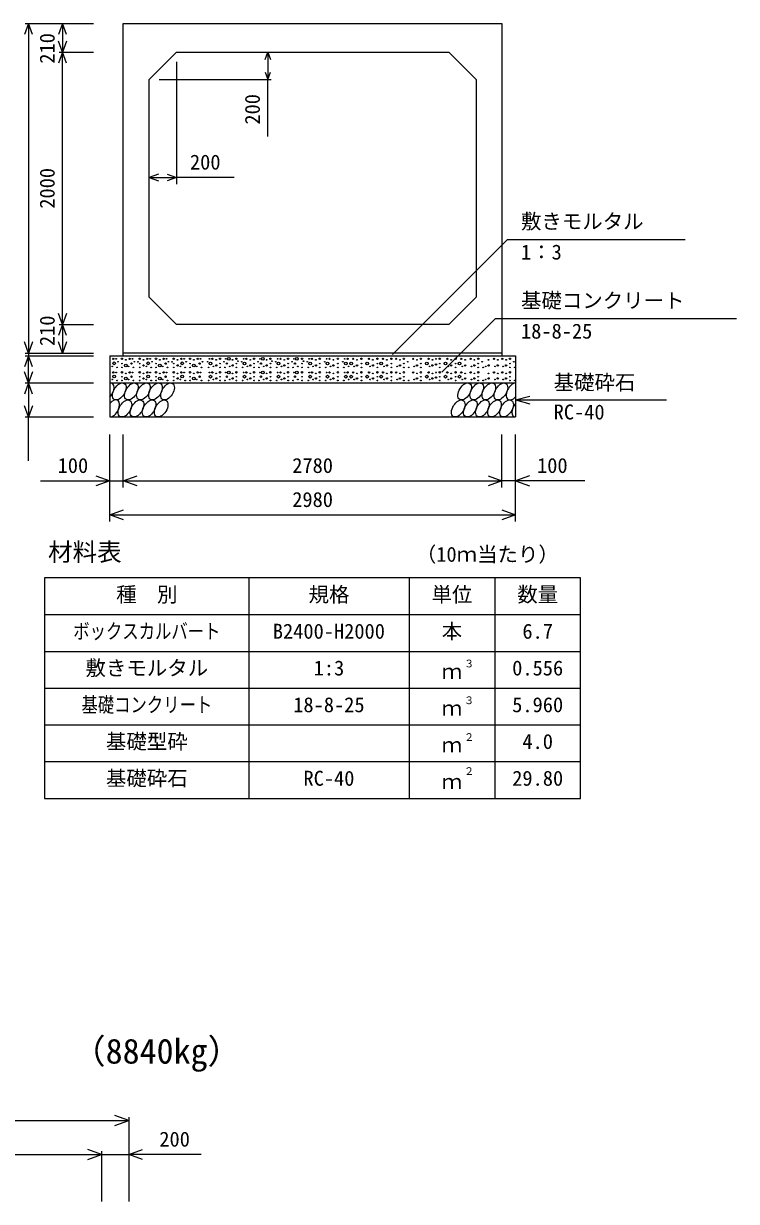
# Model space of a CAD drawing. Units: millimetres, scale not verified. Extents: x -100800 to 100800, y -35640 to 35640.
# Drawn here: x 84217 to 89450, y 9158 to 17810 of the extents above; entities that cross this region are included whole.
import ezdxf
from ezdxf.enums import TextEntityAlignment as Align

# ---------------------------------------------------------------- set-up
doc = ezdxf.new("R2010")
doc.units = ezdxf.units.MM
doc.header["$LTSCALE"] = 120
for name, color, linetype, lineweight in [('0-0_DIM', 7, 'Continuous', 25), ('0-2_HATCH', 6, 'Continuous', 25), ('0-3_HYO', 3, 'Continuous', 25), ('0-4_HYO2', 4, 'Continuous', 25), ('0-5_OUTLINE', 3, 'Continuous', 25), ('0-7_TXT', 7, 'Continuous', 25)]:
    doc.layers.add(name, color=color, linetype=linetype, lineweight=lineweight)
doc.styles.add('ＭＳ ゴシック', font='')
doc.styles.get('ＭＳ ゴシック').set_extended_font_data('MS Gothic')

msp = doc.modelspace()

# ---------------------------------------------------------------- linework, layer by layer
at = {"layer": '0-0_DIM'}
for p, q in [((84229, 17810.3), (84729.1, 17810.3)), ((84253, 17810.3), (84253, 15390.3)), ((84503, 17810.3), (84503, 17600.3)), ((84479, 17600.3), (84729.1, 17600.3)), ((84503, 15600.3), (84503, 17600.3)), ((86009.5, 17600.3), (86009.5, 17400.3)), ((85339.1, 17528.3), (85339.1, 16631.7)), ((85211.1, 17400.3), (86033.5, 17400.3)), ((86009.5, 16979.5), (86009.5, 17400.3)), ((85139.1, 16679.7), (85339.1, 16679.7)), ((85763.2, 16679.7), (85339.1, 16679.7)), ((87769, 16224.2), (86924.9, 15380.2)), ((87769, 16224.2), (89074.7, 16224.2)), ((84479, 15600.3), (84729.1, 15600.3)), ((84503, 15600.3), (84503, 15390.3)), ((87681.3, 15643.1), (87288.5, 15250.3)), ((87681.3, 15643.1), (89450.3, 15643.1)), ((84229, 15390.3), (84729.1, 15390.3)), ((84229, 15370.3), (84729.1, 15370.3)), ((84253, 15390.3), (84253, 15370.3)), ((84253, 15170.3), (84253, 15370.3)), ((84229, 15170.3), (84729.1, 15170.3)), ((84253, 15170.3), (84253, 14920.3)), ((87829.1, 15045.3), (87933.4, 15073.3)), ((87829.1, 15045.3), (88938, 15045.3)), ((87829.1, 15045.3), (87933.4, 15017.3)), ((84229, 14920.3), (84729.1, 14920.3)), ((84253, 14598.2), (84253, 14920.3)), ((84849.1, 14153.1), (84849.1, 14792.7)), ((84949.1, 14403.1), (84949.1, 14792.7)), ((87729.1, 14403.1), (87729.1, 14792.7)), ((87829.1, 14153.1), (87829.1, 14792.7)), ((84341.1, 14451.1), (84849.1, 14451.1)), ((84849.1, 14451.1), (84949.1, 14451.1)), ((84949.1, 14451.1), (87729.1, 14451.1)), ((84849.1, 14201.1), (87829.1, 14201.1)), ((82089.1, 9752.6), (84989.1, 9752.6)), ((84989.1, 9776.6), (84989.1, 9158)), ((84789.1, 9526.6), (84789.1, 9158)), ((85521.8, 9502.6), (84989.1, 9502.6))]:
    msp.add_line(p, q, dxfattribs=at)
for points in [[(84282.6, 17729.1), (84253, 17810.3), (84223.5, 17729.1)], [(84532.6, 17729.1), (84503, 17810.3), (84473.5, 17729.1)], [(84532.6, 17681.5), (84503, 17600.3), (84473.5, 17681.5)], [(84532.6, 17519.1), (84503, 17600.3), (84473.5, 17519.1)], [(85989.8, 17546.2), (86009.5, 17600.3), (86029.2, 17546.2)], [(85989.8, 17454.4), (86009.5, 17400.3), (86029.2, 17454.4)], [(85206.8, 16704.3), (85139.1, 16679.7), (85206.8, 16655)], [(85271.4, 16704.3), (85339.1, 16679.7), (85271.4, 16655)], [(84532.6, 15681.5), (84503, 15600.3), (84473.5, 15681.5)], [(84532.6, 15519.1), (84503, 15600.3), (84473.5, 15519.1)], [(84282.6, 15471.5), (84253, 15390.3), (84223.5, 15471.5)], [(84532.6, 15471.5), (84503, 15390.3), (84473.5, 15471.5)], [(84282.6, 15289.1), (84253, 15370.3), (84223.5, 15289.1)], [(84282.6, 15251.5), (84253, 15170.3), (84223.5, 15251.5)], [(84282.6, 15089.1), (84253, 15170.3), (84223.5, 15089.1)], [(84282.6, 15001.5), (84253, 14920.3), (84223.5, 15001.5)], [(84747.6, 14488), (84849.1, 14451.1), (84747.6, 14414.1)], [(85050.6, 14414.1), (84949.1, 14451.1), (85050.6, 14488)], [(87627.6, 14488), (87729.1, 14451.1), (87627.6, 14414.1)], [(88337.1, 14451.1), (87829.1, 14451.1), (87729.1, 14451.1)], [(87930.6, 14488), (87829.1, 14451.1), (87930.6, 14414.1)], [(84950.6, 14164.1), (84849.1, 14201.1), (84950.6, 14238)], [(87727.6, 14238), (87829.1, 14201.1), (87727.6, 14164.1)], [(84887.6, 9715.7), (84989.1, 9752.6), (84887.6, 9789.6)], [(84687.6, 9465.7), (84789.1, 9502.6), (84687.6, 9539.6)], [(85090.6, 9465.7), (84989.1, 9502.6), (85090.6, 9539.6)], [(82089.1, 9502.6), (82289.1, 9502.6), (84789.1, 9502.6), (84989.1, 9502.6)]]:
    msp.add_lwpolyline(points, dxfattribs=at)
at = {"layer": '0-2_HATCH'}
for centre, radius in [((84875.1, 15347.5), 5), ((84881.7, 15314.5), 10), ((84896.2, 15347.5), 2.5), ((84910.2, 15326.5), 2.5), ((84939.1, 15348.4), 5), ((84939.1, 15312.5), 2.5), ((84967.1, 15340.5), 2.5), ((84995.1, 15347.5), 5), ((85009.2, 15312.5), 5), ((85016.2, 15347.5), 2.5), ((85030.2, 15326.5), 2.5), ((85056.7, 15325.6), 2.5), ((85069.1, 15348.4), 5), ((85069.1, 15312.5), 2.5), ((85097.1, 15340.5), 2.5), ((85125.1, 15347.5), 5), ((85131.7, 15314.5), 10), ((85146.2, 15347.5), 2.5), ((85160.2, 15326.5), 2.5), ((85189.1, 15348.4), 5), ((85189.1, 15312.5), 2.5), ((85217.1, 15340.5), 2.5), ((85245.1, 15347.5), 5), ((85259.2, 15312.5), 5), ((85266.2, 15347.5), 2.5), ((85280.2, 15326.5), 2.5), ((85306.7, 15325.6), 2.5), ((85319.1, 15348.4), 5), ((85319.1, 15312.5), 2.5), ((85347.1, 15340.5), 2.5), ((85375.1, 15347.5), 5), ((85381.7, 15314.5), 10), ((85396.2, 15347.5), 2.5), ((85410.2, 15326.5), 2.5), ((85439.1, 15348.4), 5), ((85439.1, 15312.5), 2.5), ((85467.1, 15340.5), 2.5), ((85495.1, 15347.5), 5), ((85509.2, 15312.5), 5), ((85516.2, 15347.5), 2.5), ((85530.2, 15326.5), 2.5), ((85568, 15326.5), 2.5), ((85589, 15312.5), 10), ((85582, 15347.5), 2.5), ((85603.1, 15347.5), 5), ((85631.1, 15340.5), 2.5), ((85659.1, 15348.4), 5), ((85659.1, 15312.5), 2.5), ((85688, 15326.5), 2.5), ((85702, 15347.5), 2.5), ((85709, 15312.5), 5), ((85723.1, 15347.5), 10), ((85751.1, 15340.5), 2.5), ((85779.1, 15348.4), 5), ((85779.1, 15312.5), 2.5), ((85790.5, 15330.8), 2.5), ((85818, 15326.5), 2.5), ((85839, 15312.5), 10), ((85832, 15347.5), 2.5), ((85853.1, 15347.5), 5), ((85881.1, 15340.5), 2.5), ((85909.1, 15348.4), 5), ((85909.1, 15312.5), 2.5), ((85938, 15326.5), 2.5), ((85952, 15347.5), 2.5), ((85959, 15312.5), 5), ((85973.1, 15347.5), 10), ((86001.1, 15340.5), 2.5), ((86029.1, 15348.4), 5), ((86029.1, 15312.5), 2.5), ((86040.5, 15330.8), 2.5), ((86068, 15326.5), 2.5), ((86089, 15312.5), 10), ((86082, 15347.5), 2.5), ((86103.1, 15347.5), 5), ((86131.1, 15340.5), 2.5), ((86159.1, 15348.4), 5), ((86159.1, 15312.5), 2.5), ((86188, 15326.5), 2.5), ((86202, 15347.5), 2.5), ((86209, 15312.5), 5), ((86223.1, 15347.5), 10), ((86261, 15348.4), 5), ((86261, 15312.5), 2.5), ((86272.3, 15330.8), 2.5), ((86299.8, 15326.5), 2.5), ((86320.9, 15312.5), 10), ((86313.9, 15347.5), 2.5), ((86334.9, 15347.5), 5), ((86362.9, 15340.5), 2.5), ((86391, 15348.4), 5), ((86391, 15312.5), 2.5), ((86427.9, 15326.5), 2.5), ((86448.9, 15312.5), 10), ((86441.9, 15347.5), 2.5), ((86462.9, 15347.5), 5), ((86491, 15340.5), 2.5), ((86523.9, 15348.4), 5), ((86523.9, 15312.5), 2.5), ((86560.8, 15326.5), 2.5), ((86581.9, 15312.5), 10), ((86574.8, 15347.5), 2.5), ((86595.9, 15347.5), 5), ((86622.5, 15312.5), 10), ((86636.5, 15347.5), 5), ((86664.6, 15340.5), 2.5), ((86697.5, 15348.4), 5), ((86697.5, 15312.5), 2.5), ((86739.4, 15312.5), 10), ((86753.4, 15347.5), 5), ((86781.4, 15340.5), 2.5), ((86814.3, 15348.4), 5), ((86814.3, 15312.5), 2.5), ((86842.1, 15312.5), 10), ((86856.1, 15347.5), 5), ((86884.1, 15340.5), 2.5), ((86917, 15348.4), 5), ((86917, 15312.5), 2.5), ((86952.3, 15347.5), 5), ((86980.3, 15340.5), 2.5), ((87008.4, 15348.4), 5), ((87008.4, 15312.5), 2.5), ((87037.2, 15326.5), 2.5), ((87077.1, 15347.5), 5), ((87105.1, 15340.5), 2.5), ((87133.2, 15348.4), 5), ((87133.2, 15312.5), 2.5), ((87176.5, 15312.5), 10), ((87190.5, 15347.5), 5), ((87218.6, 15340.5), 2.5), ((87244.7, 15347.5), 2.5), ((87272, 15348.4), 5), ((87272, 15312.5), 2.5), ((87313.9, 15312.5), 10), ((87327.9, 15347.5), 5), ((87356, 15340.5), 2.5), ((87388.9, 15348.4), 5), ((87388.9, 15312.5), 2.5), ((87416.6, 15312.5), 10), ((87430.6, 15347.5), 5), ((87458.7, 15340.5), 2.5), ((87498.4, 15347.5), 5), ((87526.4, 15340.5), 2.5), ((87554.5, 15348.4), 5), ((87554.5, 15312.5), 2.5), ((87583.4, 15326.5), 2.5), ((87630.4, 15340.5), 2.5), ((87670.2, 15347.5), 5), ((87698.2, 15340.5), 2.5), ((87731.3, 15347.5), 5), ((87759.3, 15340.5), 2.5), ((87787.3, 15348.4), 5), ((87787.3, 15312.5), 2.5), ((87816.2, 15326.5), 2.5), ((84868.1, 15292.3), 2.5), ((84875.1, 15247.5), 5), ((84881.7, 15218.4), 10), ((84896.2, 15247.5), 2.5), ((84903.2, 15284.4), 2.5), ((84939.1, 15248.4), 5), ((84939.1, 15284.4), 2.5), ((84967.1, 15299.3), 10), ((84967.1, 15240.5), 2.5), ((84988.1, 15292.3), 2.5), ((84995.1, 15247.5), 5), ((85016.2, 15247.5), 2.5), ((85023.2, 15284.4), 2.5), ((85069.1, 15248.4), 5), ((85069.1, 15284.4), 2.5), ((85097.1, 15299.3), 5), ((85097.1, 15240.5), 2.5), ((85118.1, 15292.3), 2.5), ((85125.1, 15247.5), 5), ((85131.7, 15218.4), 10), ((85146.2, 15247.5), 2.5), ((85153.2, 15284.4), 2.5), ((85189.1, 15248.4), 5), ((85189.1, 15284.4), 2.5), ((85217.1, 15299.3), 10), ((85217.1, 15240.5), 2.5), ((85238.1, 15292.3), 2.5), ((85245.1, 15247.5), 5), ((85266.2, 15247.5), 2.5), ((85273.2, 15284.4), 2.5), ((85319.1, 15248.4), 5), ((85319.1, 15284.4), 2.5), ((85347.1, 15299.3), 5), ((85347.1, 15240.5), 2.5), ((85368.1, 15292.3), 2.5), ((85375.1, 15247.5), 5), ((85381.7, 15218.4), 10), ((85396.2, 15247.5), 2.5), ((85403.2, 15284.4), 2.5), ((85439.1, 15248.4), 5), ((85439.1, 15284.4), 2.5), ((85467.1, 15299.3), 10), ((85467.1, 15240.5), 2.5), ((85488.1, 15292.3), 2.5), ((85495.1, 15247.5), 5), ((85516.2, 15247.5), 2.5), ((85523.2, 15284.4), 2.5), ((85575, 15284.4), 2.5), ((85582, 15247.5), 2.5), ((85603.1, 15247.5), 5), ((85610.1, 15292.3), 2.5), ((85631.1, 15299.3), 5), ((85631.1, 15240.5), 2.5), ((85659.1, 15248.4), 5), ((85659.1, 15284.4), 2.5), ((85695, 15284.4), 2.5), ((85702, 15247.5), 2.5), ((85723.1, 15247.5), 10), ((85730.1, 15292.3), 2.5), ((85751.1, 15299.3), 5), ((85751.1, 15240.5), 2.5), ((85779.1, 15248.4), 5), ((85779.1, 15284.4), 2.5), ((85825, 15284.4), 2.5), ((85832, 15247.5), 2.5), ((85853.1, 15247.5), 5), ((85860.1, 15292.3), 2.5), ((85881.1, 15299.3), 5), ((85881.1, 15240.5), 2.5), ((85909.1, 15248.4), 5), ((85909.1, 15284.4), 2.5), ((85945, 15284.4), 2.5), ((85952, 15247.5), 2.5), ((85973.1, 15247.5), 10), ((85980.1, 15292.3), 2.5), ((86001.1, 15299.3), 5), ((86001.1, 15240.5), 2.5), ((86029.1, 15248.4), 5), ((86029.1, 15284.4), 2.5), ((86075, 15284.4), 2.5), ((86082, 15247.5), 2.5), ((86103.1, 15247.5), 5), ((86110.1, 15292.3), 2.5), ((86131.1, 15299.3), 5), ((86131.1, 15240.5), 2.5), ((86159.1, 15248.4), 5), ((86159.1, 15284.4), 2.5), ((86195, 15284.4), 2.5), ((86202, 15247.5), 2.5), ((86223.1, 15247.5), 10), ((86230.1, 15292.3), 2.5), ((86261, 15248.4), 5), ((86261, 15284.4), 2.5), ((86306.8, 15284.4), 2.5), ((86313.9, 15247.5), 2.5), ((86334.9, 15247.5), 5), ((86341.9, 15292.3), 2.5), ((86362.9, 15299.3), 5), ((86362.9, 15240.5), 2.5), ((86391, 15248.4), 5), ((86391, 15284.4), 2.5), ((86434.9, 15284.4), 2.5), ((86441.9, 15247.5), 2.5), ((86462.9, 15247.5), 5), ((86470, 15292.3), 2.5), ((86491, 15299.3), 5), ((86491, 15240.5), 2.5), ((86523.9, 15248.4), 5), ((86523.9, 15284.4), 2.5), ((86567.8, 15284.4), 2.5), ((86574.8, 15247.5), 2.5), ((86595.9, 15247.5), 5), ((86602.9, 15292.3), 2.5), ((86636.5, 15247.5), 5), ((86643.6, 15292.3), 2.5), ((86664.6, 15299.3), 5), ((86664.6, 15240.5), 2.5), ((86697.5, 15248.4), 5), ((86697.5, 15284.4), 2.5), ((86753.4, 15247.5), 5), ((86760.4, 15292.3), 2.5), ((86781.4, 15299.3), 5), ((86781.4, 15240.5), 2.5), ((86814.3, 15248.4), 5), ((86814.3, 15284.4), 2.5), ((86856.1, 15247.5), 5), ((86863.1, 15292.3), 2.5), ((86884.1, 15299.3), 5), ((86884.1, 15240.5), 2.5), ((86917, 15248.4), 5), ((86917, 15284.4), 2.5), ((86952.3, 15247.5), 5), ((86959.3, 15292.3), 2.5), ((86980.3, 15299.3), 5), ((86980.3, 15240.5), 2.5), ((87008.4, 15248.4), 5), ((87008.4, 15284.4), 2.5), ((87044.2, 15284.4), 2.5), ((87077.1, 15247.5), 5), ((87084.1, 15292.3), 2.5), ((87105.1, 15299.3), 5), ((87105.1, 15240.5), 2.5), ((87133.2, 15248.4), 5), ((87133.2, 15284.4), 2.5), ((87190.5, 15247.5), 5), ((87197.5, 15292.3), 2.5), ((87218.6, 15299.3), 5), ((87218.6, 15240.5), 2.5), ((87244.7, 15306.3), 5), ((87244.7, 15247.5), 2.5), ((87272, 15248.4), 5), ((87272, 15284.4), 2.5), ((87327.9, 15247.5), 5), ((87335, 15292.3), 2.5), ((87356, 15299.3), 5), ((87356, 15240.5), 2.5), ((87388.9, 15248.4), 5), ((87388.9, 15284.4), 2.5), ((87430.6, 15247.5), 5), ((87437.6, 15292.3), 2.5), ((87458.7, 15299.3), 5), ((87458.7, 15240.5), 2.5), ((87498.4, 15247.5), 5), ((87505.4, 15292.3), 2.5), ((87526.4, 15299.3), 5), ((87526.4, 15240.5), 2.5), ((87554.5, 15248.4), 5), ((87554.5, 15284.4), 2.5), ((87590.4, 15284.4), 2.5), ((87609.4, 15292.3), 2.5), ((87630.4, 15299.3), 5), ((87630.4, 15240.5), 2.5), ((87670.2, 15247.5), 5), ((87677.2, 15292.3), 2.5), ((87698.2, 15299.3), 5), ((87698.2, 15240.5), 2.5), ((87731.3, 15247.5), 5), ((87738.3, 15292.3), 2.5), ((87759.3, 15299.3), 5), ((87759.3, 15240.5), 2.5), ((87787.3, 15248.4), 5), ((87787.3, 15284.4), 2.5), ((87823.2, 15284.4), 2.5), ((84868.1, 15196.2), 2.5), ((84903.2, 15188.4), 2.5), ((84939.1, 15216.4), 2.5), ((84939.1, 15188.4), 2.5), ((84967.1, 15203.2), 10), ((84988.1, 15196.2), 2.5), ((85009.2, 15216.4), 5), ((85023.2, 15188.4), 2.5), ((85069.1, 15216.4), 2.5), ((85069.1, 15188.4), 2.5), ((85097.1, 15203.2), 5), ((85118.1, 15196.2), 2.5), ((85153.2, 15188.4), 2.5), ((85189.1, 15216.4), 2.5), ((85189.1, 15188.4), 2.5), ((85217.1, 15203.2), 10), ((85238.1, 15196.2), 2.5), ((85259.2, 15216.4), 5), ((85273.2, 15188.4), 2.5), ((85319.1, 15216.4), 2.5), ((85319.1, 15188.4), 2.5), ((85347.1, 15203.2), 5), ((85368.1, 15196.2), 2.5), ((85403.2, 15188.4), 2.5), ((85439.1, 15216.4), 2.5), ((85439.1, 15188.4), 2.5), ((85467.1, 15203.2), 10), ((85488.1, 15196.2), 2.5), ((85509.2, 15216.4), 5), ((85523.2, 15188.4), 2.5), ((85575, 15188.4), 2.5), ((85589, 15216.4), 10), ((85610.1, 15196.2), 2.5), ((85631.1, 15203.2), 5), ((85659.1, 15216.4), 2.5), ((85659.1, 15188.4), 2.5), ((85695, 15188.4), 2.5), ((85709, 15216.4), 5), ((85730.1, 15196.2), 2.5), ((85751.1, 15203.2), 5), ((85779.1, 15216.4), 2.5), ((85779.1, 15188.4), 2.5), ((85825, 15188.4), 2.5), ((85839, 15216.4), 10), ((85860.1, 15196.2), 2.5), ((85881.1, 15203.2), 5), ((85909.1, 15216.4), 2.5), ((85909.1, 15188.4), 2.5), ((85945, 15188.4), 2.5), ((85959, 15216.4), 5), ((85980.1, 15196.2), 2.5), ((86001.1, 15203.2), 5), ((86029.1, 15216.4), 2.5), ((86029.1, 15188.4), 2.5), ((86075, 15188.4), 2.5), ((86089, 15216.4), 10), ((86110.1, 15196.2), 2.5), ((86131.1, 15203.2), 5), ((86159.1, 15216.4), 2.5), ((86159.1, 15188.4), 2.5), ((86195, 15188.4), 2.5), ((86209, 15216.4), 5), ((86230.1, 15196.2), 2.5), ((86261, 15216.4), 2.5), ((86261, 15188.4), 2.5), ((86306.8, 15188.4), 2.5), ((86320.9, 15216.4), 10), ((86341.9, 15196.2), 2.5), ((86362.9, 15203.2), 5), ((86391, 15216.4), 2.5), ((86391, 15188.4), 2.5), ((86434.9, 15188.4), 2.5), ((86448.9, 15216.4), 10), ((86470, 15196.2), 2.5), ((86491, 15203.2), 5), ((86523.9, 15216.4), 2.5), ((86523.9, 15188.4), 2.5), ((86567.8, 15188.4), 2.5), ((86581.9, 15216.4), 10), ((86602.9, 15196.2), 2.5), ((86622.5, 15216.4), 10), ((86643.6, 15196.2), 2.5), ((86664.6, 15203.2), 5), ((86697.5, 15216.4), 2.5), ((86697.5, 15188.4), 2.5), ((86739.4, 15216.4), 10), ((86760.4, 15196.2), 2.5), ((86781.4, 15203.2), 5), ((86814.3, 15216.4), 2.5), ((86814.3, 15188.4), 2.5), ((86842.1, 15216.4), 10), ((86863.1, 15196.2), 2.5), ((86884.1, 15203.2), 5), ((86917, 15216.4), 2.5), ((86917, 15188.4), 2.5), ((86959.3, 15196.2), 2.5), ((86980.3, 15203.2), 5), ((87008.4, 15216.4), 2.5), ((87008.4, 15188.4), 2.5), ((87044.2, 15188.4), 2.5), ((87084.1, 15196.2), 2.5), ((87105.1, 15203.2), 5), ((87133.2, 15216.4), 2.5), ((87133.2, 15188.4), 2.5), ((87176.5, 15216.4), 10), ((87197.5, 15196.2), 2.5), ((87218.6, 15203.2), 5), ((87244.7, 15210.2), 5), ((87272, 15216.4), 2.5), ((87272, 15188.4), 2.5), ((87313.9, 15216.4), 10), ((87335, 15196.2), 2.5), ((87356, 15203.2), 5), ((87388.9, 15216.4), 2.5), ((87388.9, 15188.4), 2.5), ((87416.6, 15216.4), 10), ((87437.6, 15196.2), 2.5), ((87458.7, 15203.2), 5), ((87505.4, 15196.2), 2.5), ((87526.4, 15203.2), 5), ((87554.5, 15216.4), 2.5), ((87554.5, 15188.4), 2.5), ((87590.4, 15188.4), 2.5), ((87609.4, 15196.2), 2.5), ((87630.4, 15203.2), 5), ((87677.2, 15196.2), 2.5), ((87698.2, 15203.2), 5), ((87738.3, 15196.2), 2.5), ((87759.3, 15203.2), 5), ((87787.3, 15216.4), 2.5), ((87787.3, 15188.4), 2.5), ((87823.2, 15188.4), 2.5)]:
    msp.add_circle(centre, radius, dxfattribs=at)
for centre, start_param, end_param in [((84830.8, 15107.8), 4.335544, 6.724593), ((87809.8, 15107.8), 0.419949, 4.357003), ((84872.3, 14982.8), 3.496422, 7.58605), ((87851.4, 14982.8), 1.28053, 3.496422)]:
    msp.add_ellipse(centre, major_axis=(36.4, 58.9), ratio=0.5792, start_param=start_param, end_param=end_param, dxfattribs=at)
for centre in [(84919.5, 15107.8), (85008.2, 15107.8), (85096.9, 15107.8), (85185.6, 15107.8), (85274.3, 15107.8), (87455, 15107.8), (87543.7, 15107.8), (87632.4, 15107.8), (87721.1, 15107.8), (84961, 14982.8), (85049.7, 14982.8), (85138.4, 14982.8), (85227.1, 14982.8), (87407.9, 14982.8), (87496.6, 14982.8), (87585.3, 14982.8), (87674, 14982.8), (87762.7, 14982.8)]:
    msp.add_ellipse(centre, major_axis=(36.4, 58.9), ratio=0.5792, dxfattribs=at)
at = {"layer": '0-3_HYO'}
for p, q in [((85871.6, 13738.6), (85871.6, 12118.6)), ((87046.6, 13738.6), (87046.6, 12118.6)), ((87676.6, 13738.6), (87676.6, 12118.6)), ((84371.6, 13468.6), (88306.6, 13468.6))]:
    msp.add_line(p, q, dxfattribs=at)
msp.add_lwpolyline([(84371.6, 12118.6), (88306.6, 12118.6), (88306.6, 13738.6), (84371.6, 13738.6)], close=True, dxfattribs=at)
at = {"layer": '0-4_HYO2'}
for p, q in [((84371.6, 13198.6), (88306.6, 13198.6)), ((84371.6, 12928.6), (88306.6, 12928.6)), ((84371.6, 12658.6), (88306.6, 12658.6)), ((84371.6, 12388.6), (88306.6, 12388.6))]:
    msp.add_line(p, q, dxfattribs=at)
at = {"layer": '0-5_OUTLINE'}
for p, q in [((84949.1, 15370.3), (84949.1, 17810.3)), ((85339.1, 17600.3), (85139.1, 17400.3)), ((85339.1, 17600.3), (87339.1, 17600.3)), ((87539.1, 17400.3), (87339.1, 17600.3)), ((85139.1, 15800.3), (85139.1, 17400.3)), ((87539.1, 17400.3), (87539.1, 15800.3)), ((85339.1, 15600.3), (85139.1, 15800.3)), ((87539.1, 15800.3), (87339.1, 15600.3)), ((87339.1, 15600.3), (85339.1, 15600.3)), ((84849.1, 15370.3), (84849.1, 14920.3)), ((84849.1, 15370.3), (87829.1, 15370.3)), ((87729.1, 15390.3), (84949.1, 15390.3)), ((87829.1, 15370.3), (87829.1, 14920.3)), ((84849.1, 15170.3), (87829.1, 15170.3)), ((84849.1, 14920.3), (87829.1, 14920.3))]:
    msp.add_line(p, q, dxfattribs=at)
msp.add_lwpolyline([(84949.1, 17810.3), (87729.1, 17810.3), (87729.1, 15370.3)], dxfattribs=at)

# ---------------------------------------------------------------- texts
at = {"layer": '0-0_DIM', "style": 'ＭＳ ゴシック'}
for s, p in [('210', (84478, 17515.6)), ('200', (85984.5, 17068)), ('2000', (84478, 16450.3)), ('210', (84478, 15441.1))]:
    msp.add_text(s, height=110, rotation=90, dxfattribs=at).set_placement(p, align=Align.BOTTOM_LEFT)
for s, p in [('200', (85438.3, 16704.7)), ('敷きモルタル', (87868.6, 16269.2)), ('1：3', (87868.6, 16044)), ('基礎コンクリート', (87868.6, 15688)), ('18-8-25', (87868.6, 15462.9)), ('基礎砕石', (88108.3, 15086.5)), ('RC-40', (88108.3, 14868.9)), ('100', (84466.7, 14476.1)), ('2780', (86189.1, 14476.1)), ('100', (87986.5, 14476.1)), ('2980', (86189.1, 14226.1)), ('200', (85213.4, 9527.6))]:
    msp.add_text(s, height=110, dxfattribs=at).set_placement(p, align=Align.BOTTOM_LEFT)
at = {"layer": '0-7_TXT', "style": 'ＭＳ ゴシック'}
for s, height, p in [('材料表', 132, (84396.6, 13823.6)), ('（10ｍ当たり）', 110, (87096.6, 13823.6)), ('種\u3000別', 110, (84896.6, 13528.6)), ('規格', 110, (86309.1, 13528.6)), ('単位', 110, (87211.6, 13528.6)), ('数量', 110, (87841.6, 13528.6)), ('本', 110, (87286.6, 13258.6)), ('B2400-H2000', 110, (86046.6, 13258.6)), ('6.7', 110, (87879.1, 13258.6)), ('敷きモルタル', 110, (84671.6, 12988.6)), ('1:3', 110, (86346.6, 12988.6)), ('ｍ', 110, (87286.6, 12963.6)), ('３', 55, (87450.5, 13064.5)), ('0.556', 110, (87804.1, 12988.6)), ('18-8-25', 110, (86196.6, 12718.6)), ('ｍ', 110, (87286.6, 12693.6)), ('３', 55, (87450.5, 12794.5)), ('5.960', 110, (87804.1, 12718.6)), ('基礎型砕', 110, (84821.6, 12448.6)), ('２', 55, (87450.5, 12524.5)), ('4.0', 110, (87879.1, 12448.6)), ('ｍ', 110, (87286.6, 12423.6)), ('基礎砕石', 110, (84821.6, 12178.6)), ('RC-40', 110, (86271.6, 12178.6)), ('２', 55, (87450.5, 12274.5)), ('29.80', 110, (87804.1, 12178.6)), ('ｍ', 110, (87286.6, 12153.6)), ('（8840kg）', 183.3, (84569.3, 10115.3))]:
    msp.add_text(s, height=height, dxfattribs=at).set_placement(p, align=Align.BOTTOM_LEFT)
at = {"layer": '0-7_TXT', "style": 'ＭＳ ゴシック', "width": 0.8}
for s, p in [('ボックスカルバート', (84581.6, 13258.6)), ('基礎コンクリート', (84641.6, 12718.6))]:
    msp.add_text(s, height=110, dxfattribs=at).set_placement(p, align=Align.BOTTOM_LEFT)

doc.saveas('drawing.dxf')
